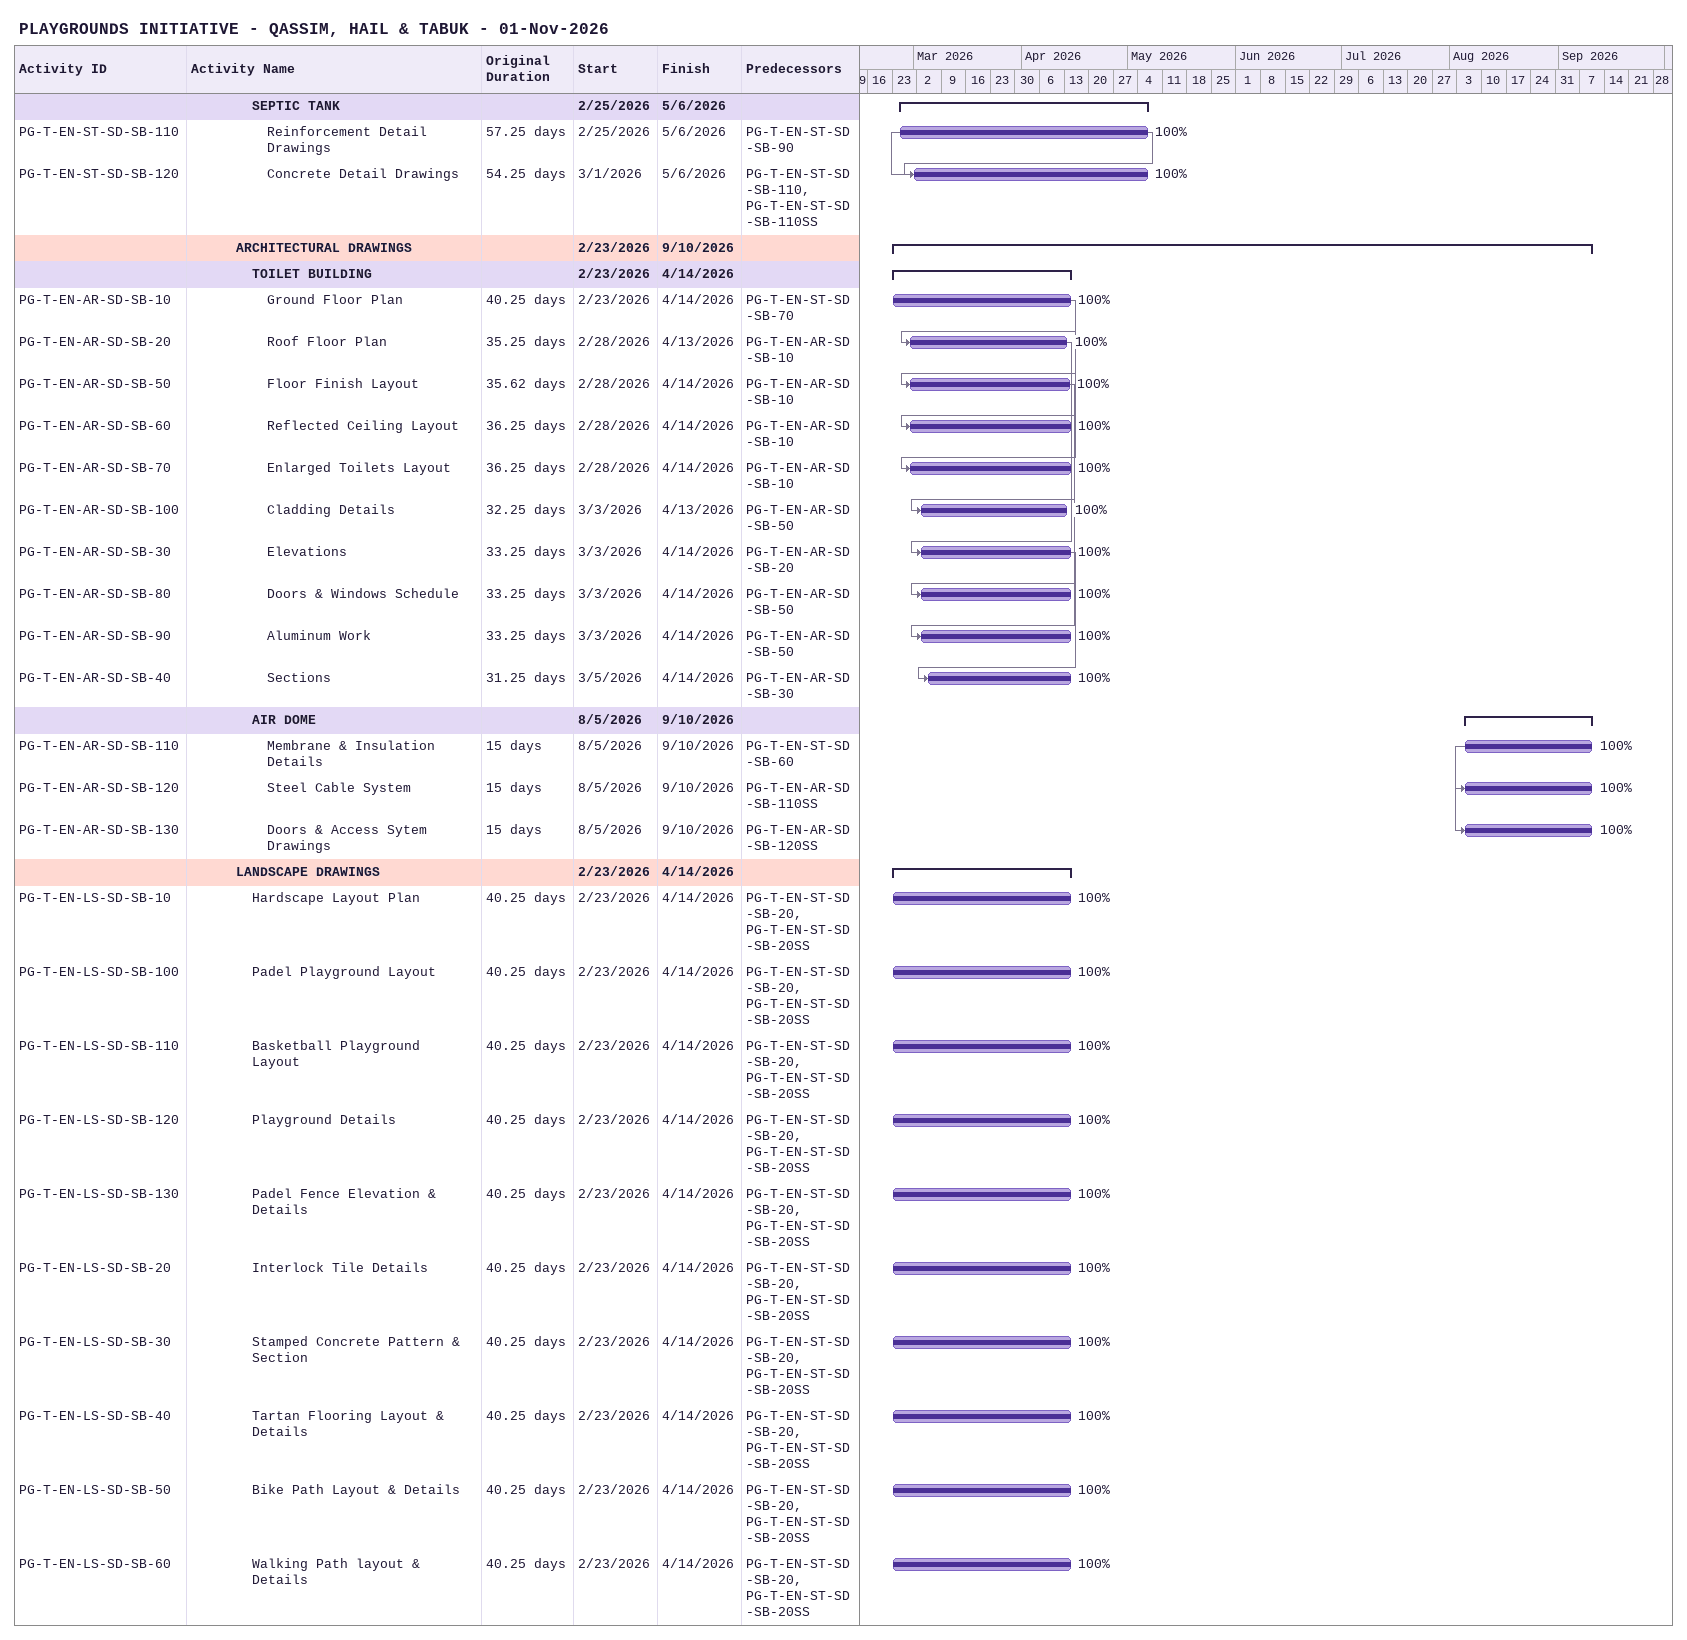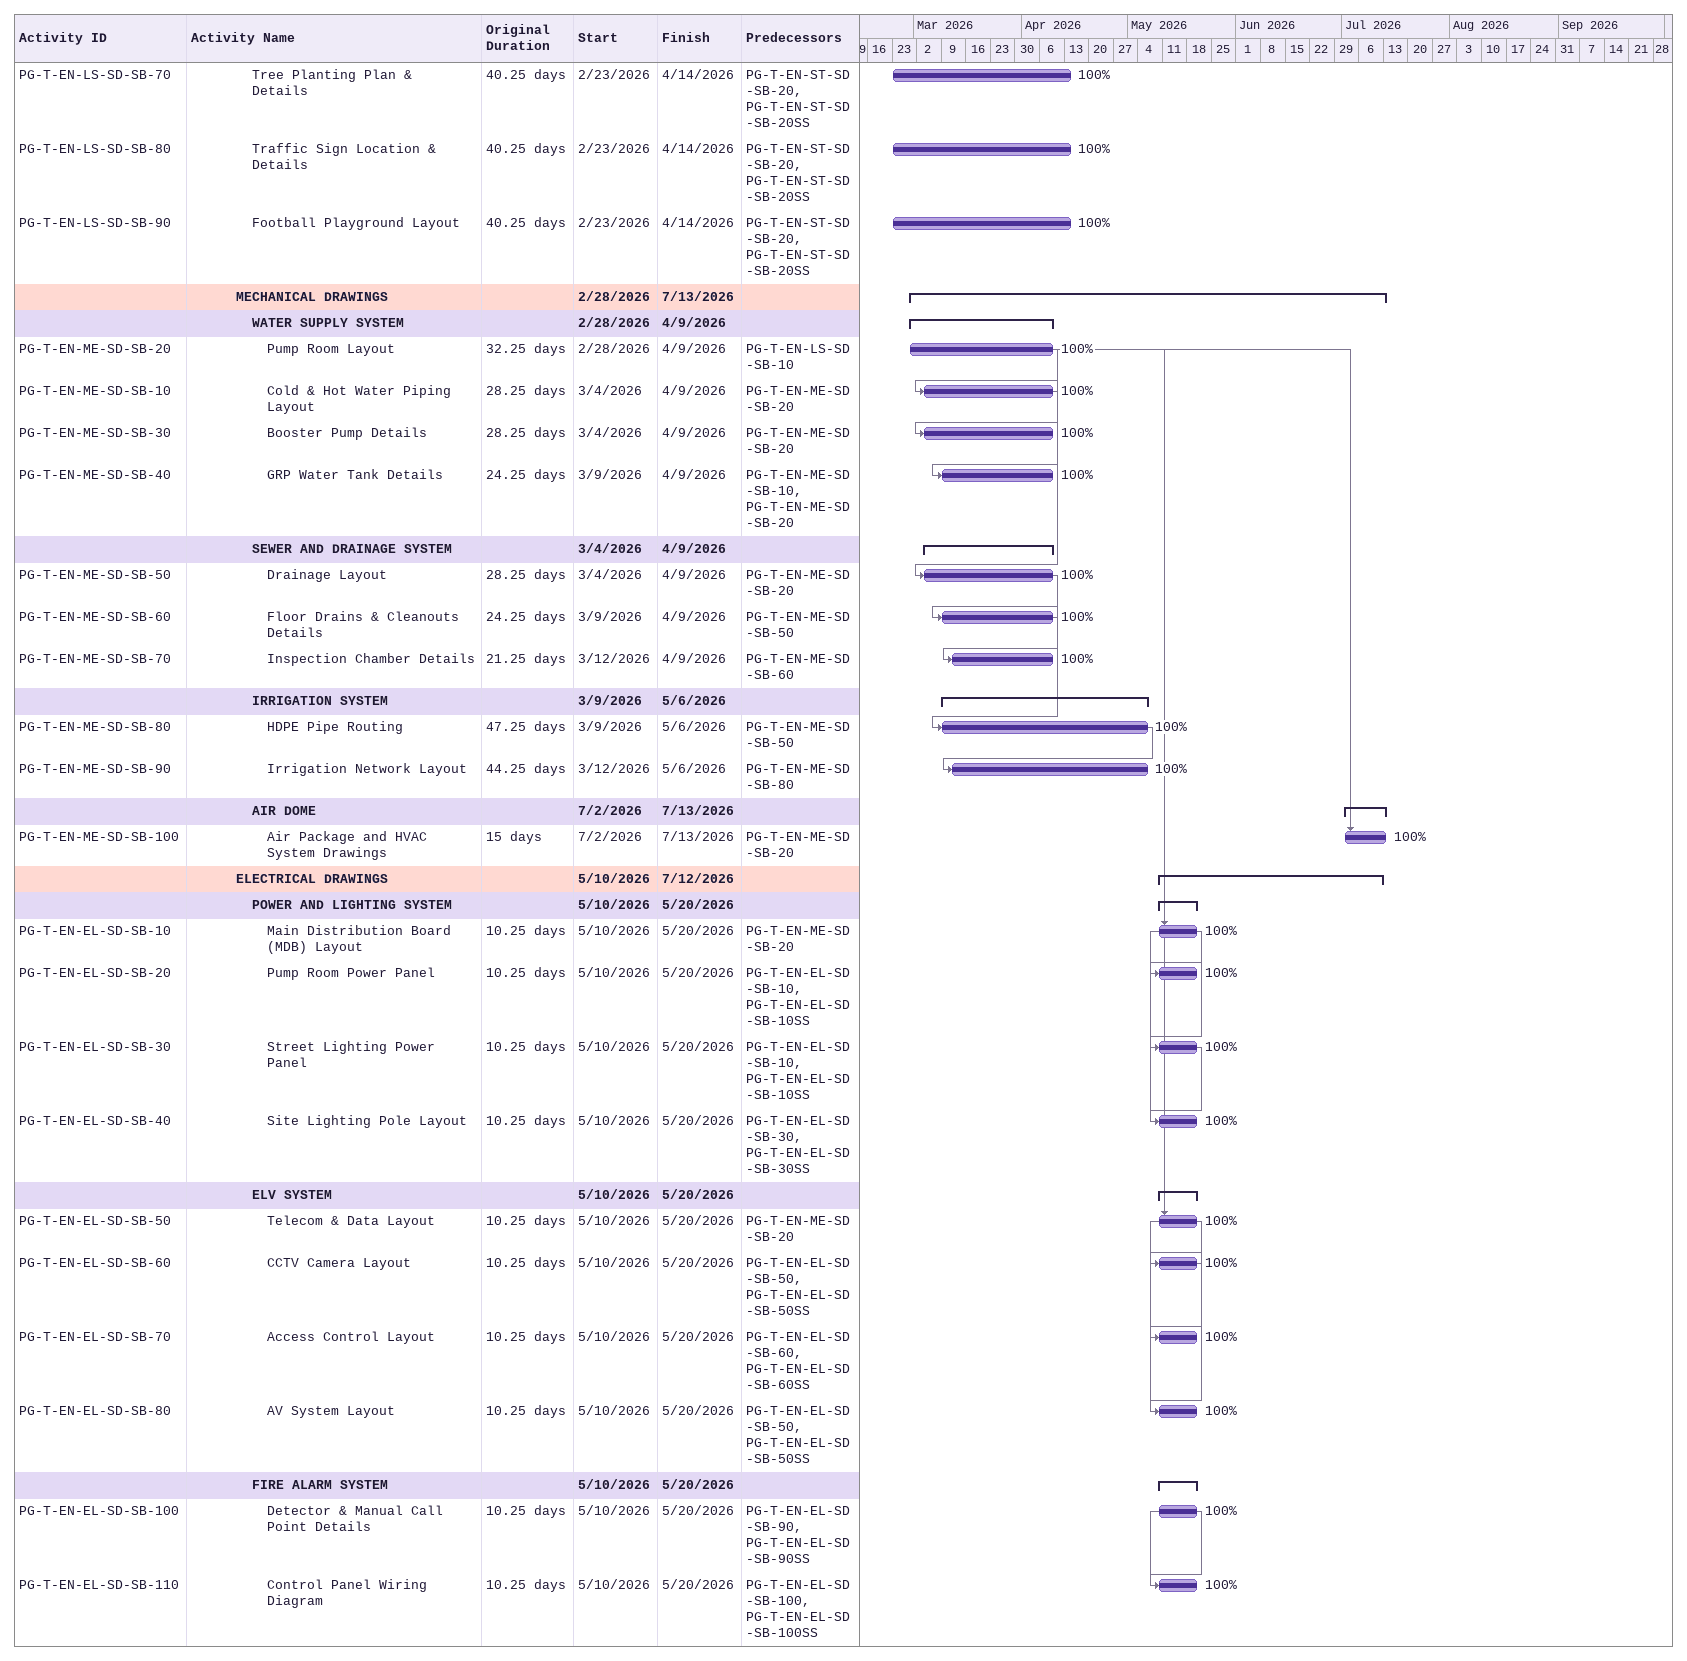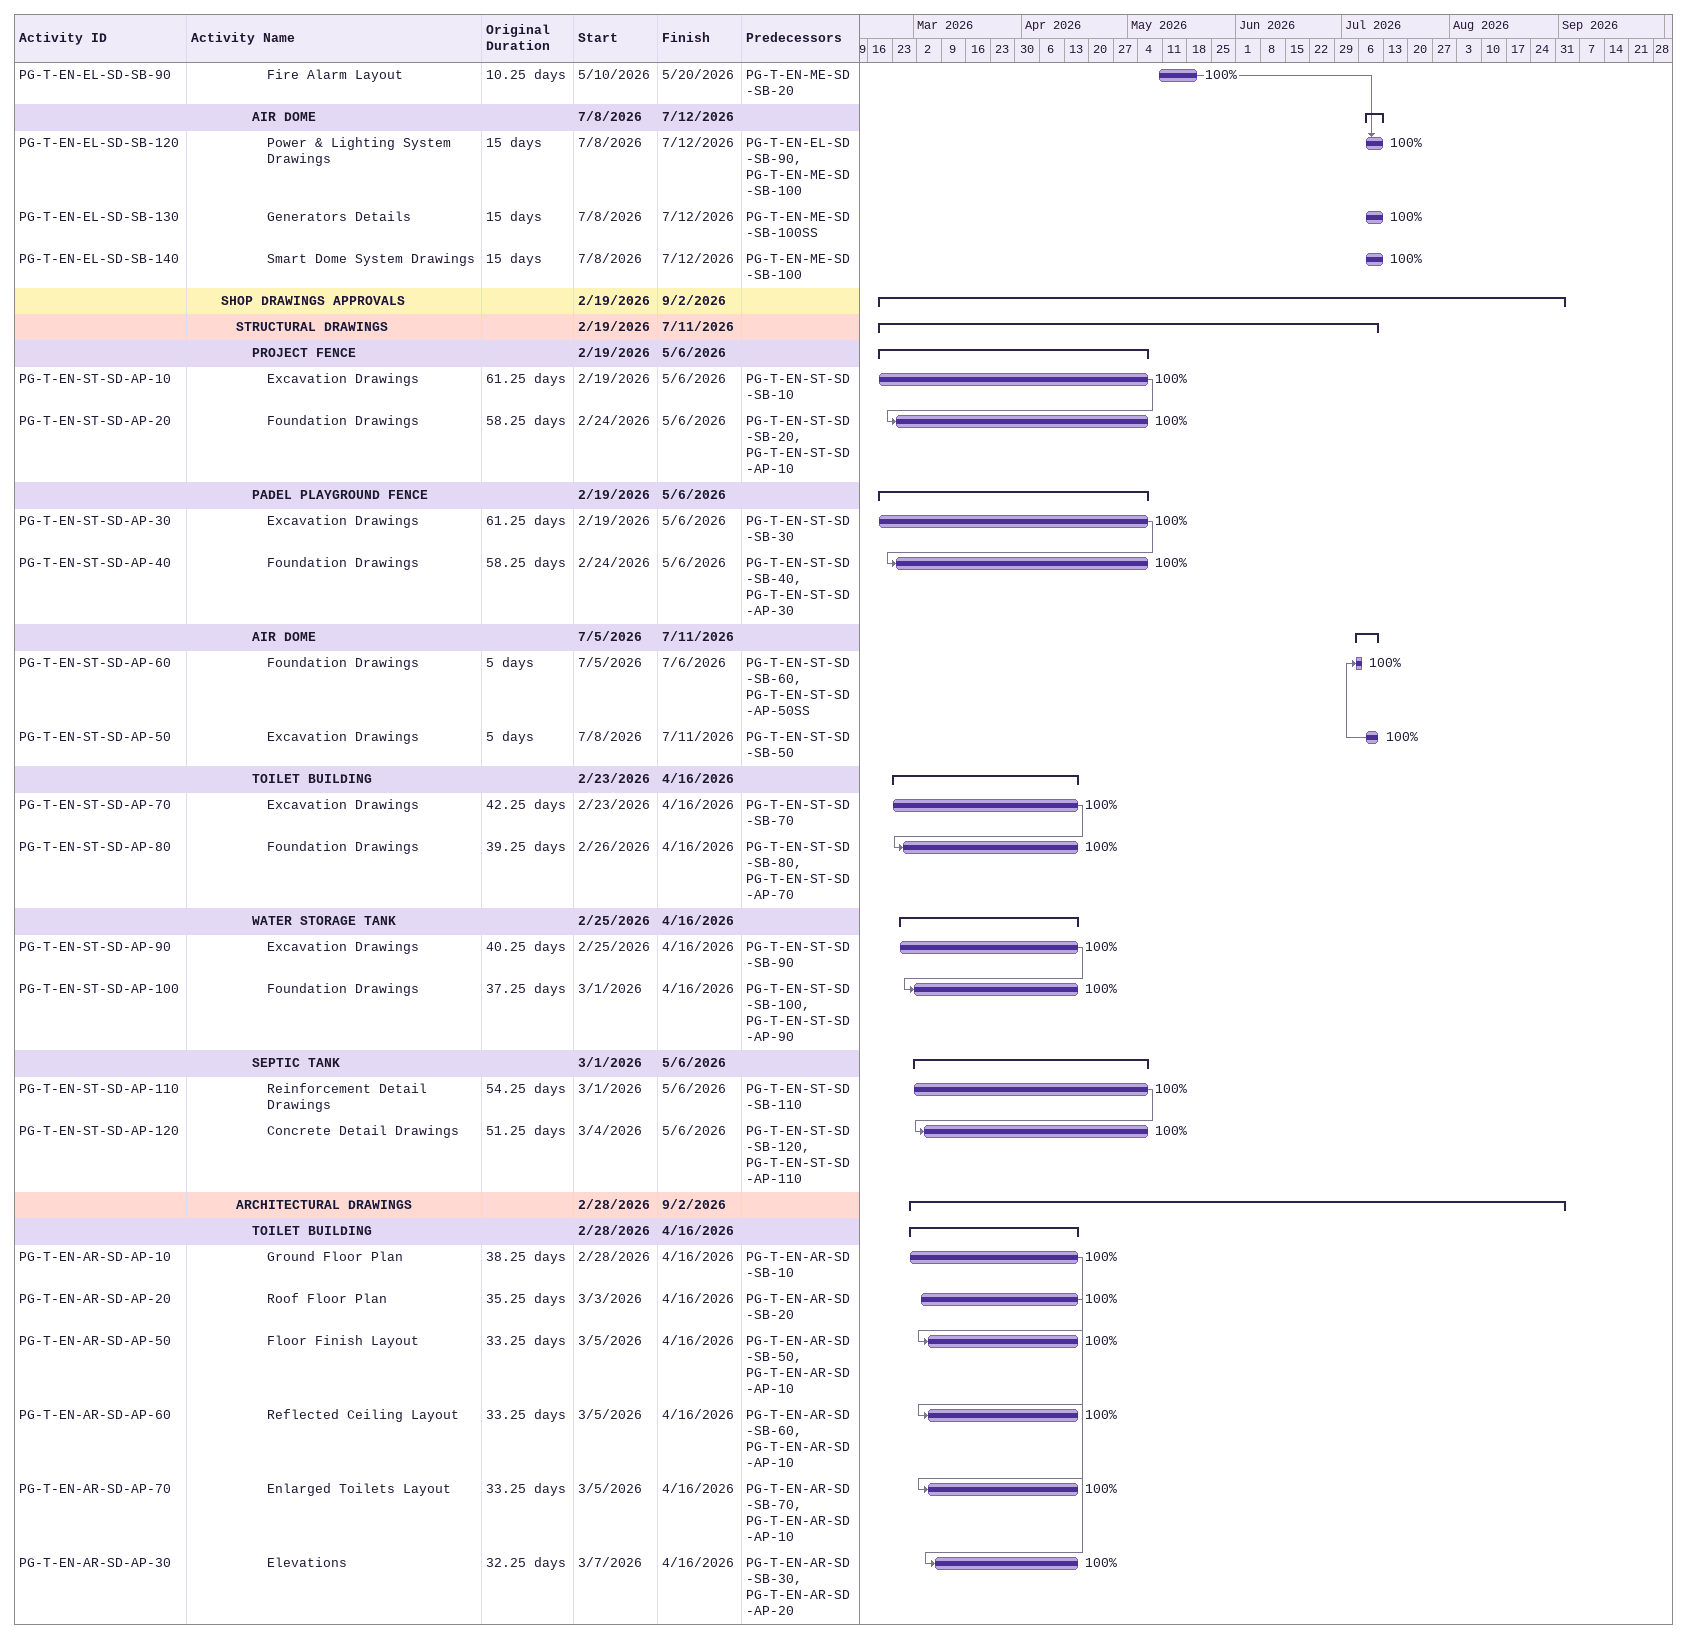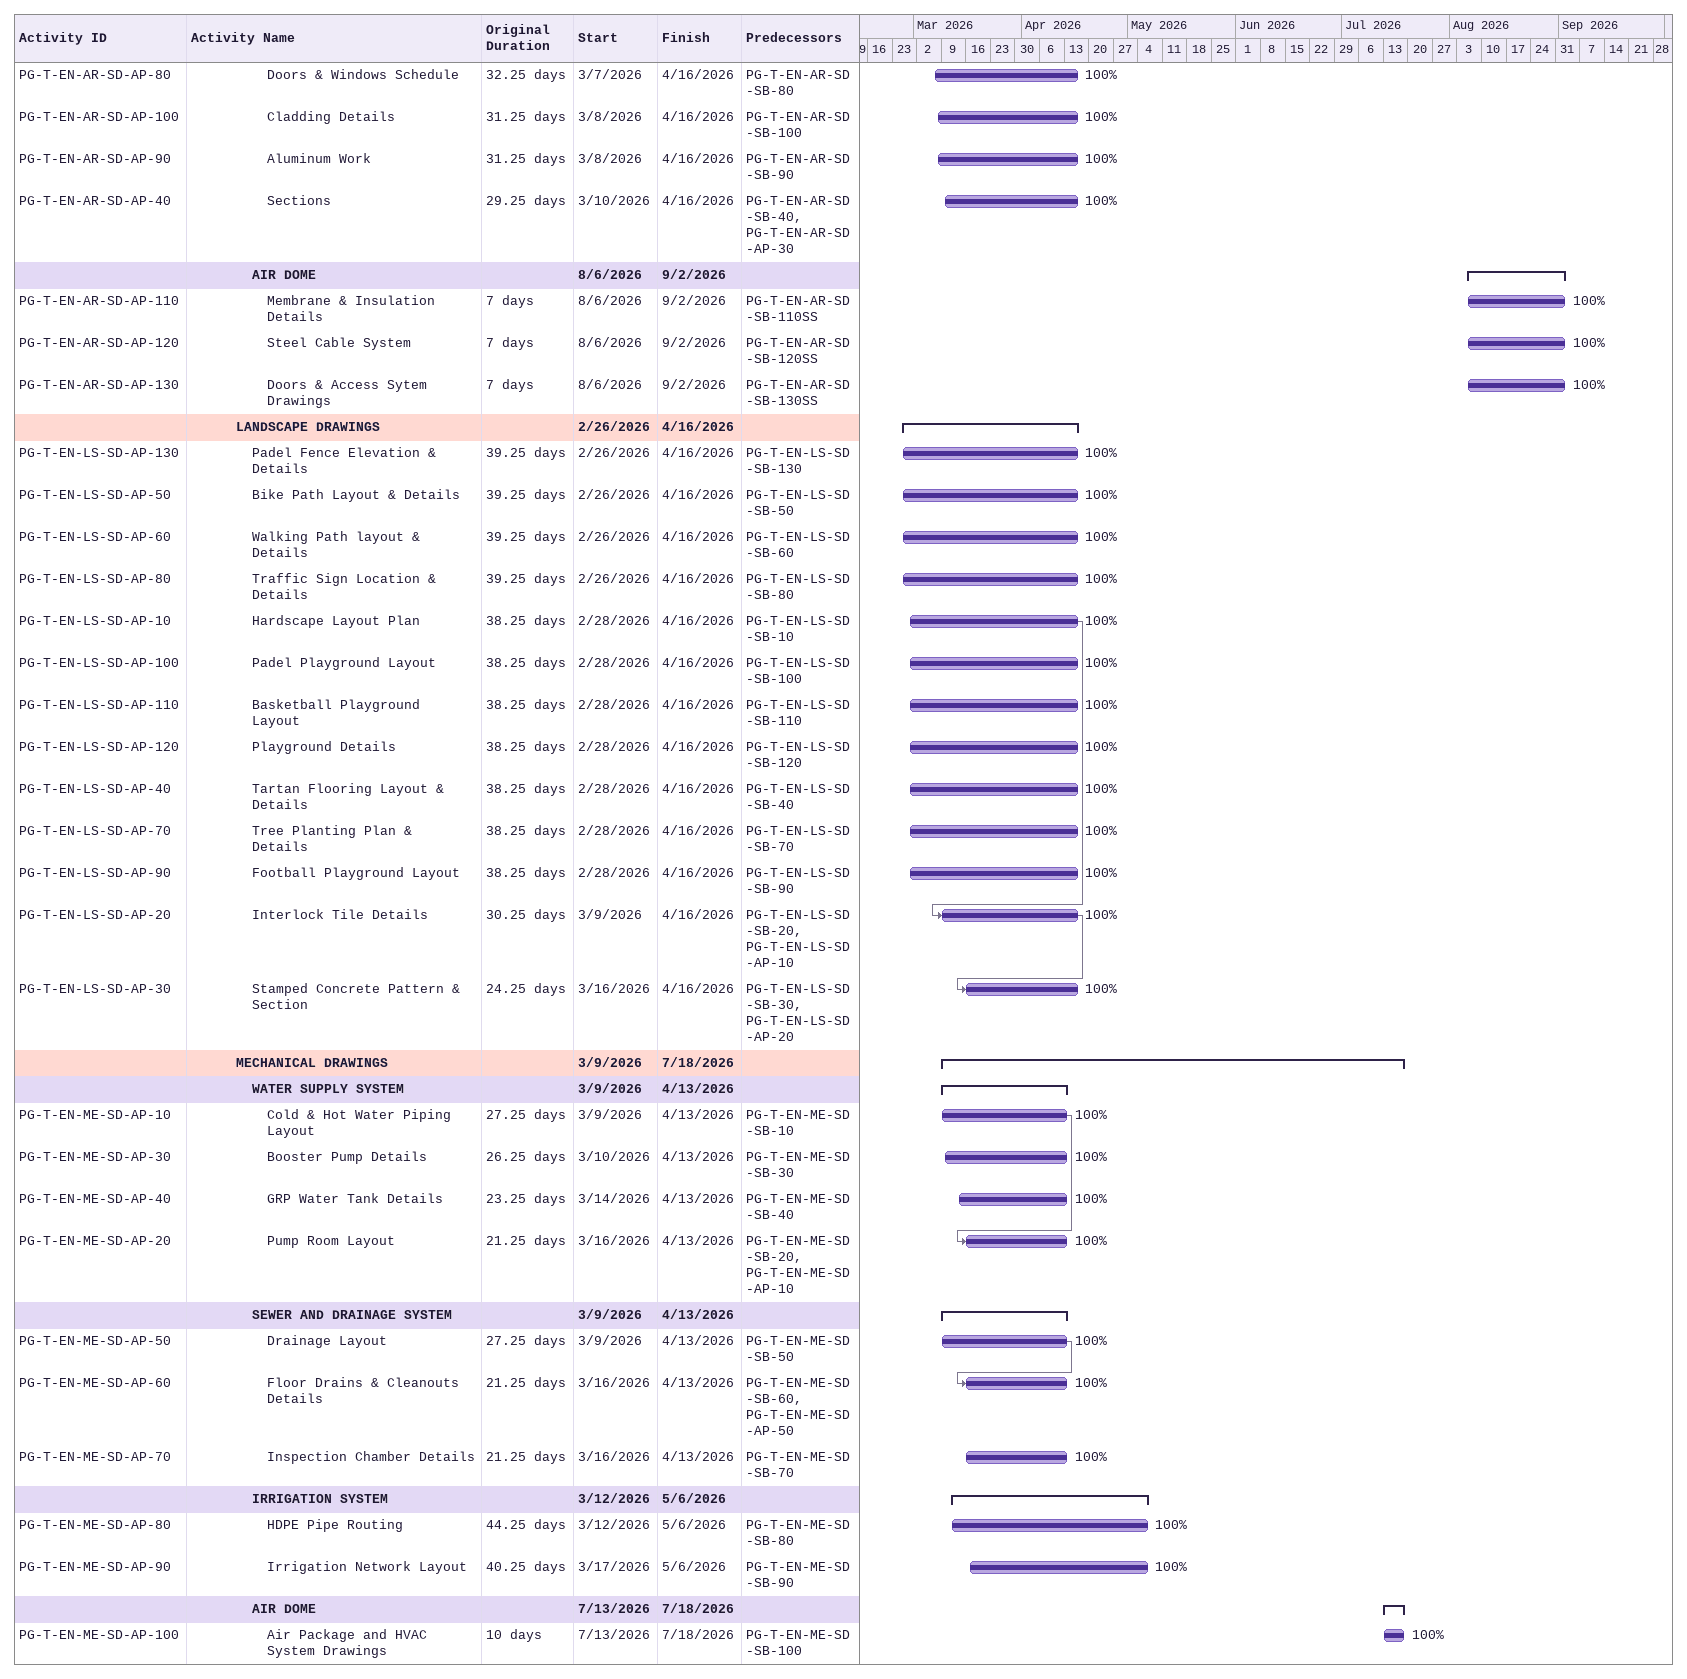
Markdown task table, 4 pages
PLAYGROUNDS INITIATIVE - QASSIM, HAIL & TABUK - 01-Nov-2026

| ID | Level | Task | Original duration | Start | Finish | Predecessors | % complete |
|---|---|---|---|---|---|---|---|
|  | 5 | **SEPTIC TANK** |  | 2026-02-25 | 2026-05-06 |  |  |
| PG-T-EN-ST-SD-SB-110 | 6 | Reinforcement Detail Drawings | 57.25d | 2026-02-25 | 2026-05-06 | PG-T-EN-ST-SD-SB-90 | 100 |
| PG-T-EN-ST-SD-SB-120 | 6 | Concrete Detail Drawings | 54.25d | 2026-03-01 | 2026-05-06 | PG-T-EN-ST-SD-SB-110, PG-T-EN-ST-SD-SB-110SS | 100 |
|  | 4 | **ARCHITECTURAL DRAWINGS** |  | 2026-02-23 | 2026-09-10 |  |  |
|  | 5 | **TOILET BUILDING** |  | 2026-02-23 | 2026-04-14 |  |  |
| PG-T-EN-AR-SD-SB-10 | 6 | Ground Floor Plan | 40.25d | 2026-02-23 | 2026-04-14 | PG-T-EN-ST-SD-SB-70 | 100 |
| PG-T-EN-AR-SD-SB-20 | 6 | Roof Floor Plan | 35.25d | 2026-02-28 | 2026-04-13 | PG-T-EN-AR-SD-SB-10 | 100 |
| PG-T-EN-AR-SD-SB-50 | 6 | Floor Finish Layout | 35.62d | 2026-02-28 | 2026-04-14 | PG-T-EN-AR-SD-SB-10 | 100 |
| PG-T-EN-AR-SD-SB-60 | 6 | Reflected Ceiling Layout | 36.25d | 2026-02-28 | 2026-04-14 | PG-T-EN-AR-SD-SB-10 | 100 |
| PG-T-EN-AR-SD-SB-70 | 6 | Enlarged Toilets Layout | 36.25d | 2026-02-28 | 2026-04-14 | PG-T-EN-AR-SD-SB-10 | 100 |
| PG-T-EN-AR-SD-SB-100 | 6 | Cladding Details | 32.25d | 2026-03-03 | 2026-04-13 | PG-T-EN-AR-SD-SB-50 | 100 |
| PG-T-EN-AR-SD-SB-30 | 6 | Elevations | 33.25d | 2026-03-03 | 2026-04-14 | PG-T-EN-AR-SD-SB-20 | 100 |
| PG-T-EN-AR-SD-SB-80 | 6 | Doors & Windows Schedule | 33.25d | 2026-03-03 | 2026-04-14 | PG-T-EN-AR-SD-SB-50 | 100 |
| PG-T-EN-AR-SD-SB-90 | 6 | Aluminum Work | 33.25d | 2026-03-03 | 2026-04-14 | PG-T-EN-AR-SD-SB-50 | 100 |
| PG-T-EN-AR-SD-SB-40 | 6 | Sections | 31.25d | 2026-03-05 | 2026-04-14 | PG-T-EN-AR-SD-SB-30 | 100 |
|  | 5 | **AIR DOME** |  | 2026-08-05 | 2026-09-10 |  |  |
| PG-T-EN-AR-SD-SB-110 | 6 | Membrane & Insulation Details | 15d | 2026-08-05 | 2026-09-10 | PG-T-EN-ST-SD-SB-60 | 100 |
| PG-T-EN-AR-SD-SB-120 | 6 | Steel Cable System | 15d | 2026-08-05 | 2026-09-10 | PG-T-EN-AR-SD-SB-110SS | 100 |
| PG-T-EN-AR-SD-SB-130 | 6 | Doors & Access Sytem Drawings | 15d | 2026-08-05 | 2026-09-10 | PG-T-EN-AR-SD-SB-120SS | 100 |
|  | 4 | **LANDSCAPE DRAWINGS** |  | 2026-02-23 | 2026-04-14 |  |  |
| PG-T-EN-LS-SD-SB-10 | 5 | Hardscape Layout Plan | 40.25d | 2026-02-23 | 2026-04-14 | PG-T-EN-ST-SD-SB-20, PG-T-EN-ST-SD-SB-20SS | 100 |
| PG-T-EN-LS-SD-SB-100 | 5 | Padel Playground Layout | 40.25d | 2026-02-23 | 2026-04-14 | PG-T-EN-ST-SD-SB-20, PG-T-EN-ST-SD-SB-20SS | 100 |
| PG-T-EN-LS-SD-SB-110 | 5 | Basketball Playground Layout | 40.25d | 2026-02-23 | 2026-04-14 | PG-T-EN-ST-SD-SB-20, PG-T-EN-ST-SD-SB-20SS | 100 |
| PG-T-EN-LS-SD-SB-120 | 5 | Playground Details | 40.25d | 2026-02-23 | 2026-04-14 | PG-T-EN-ST-SD-SB-20, PG-T-EN-ST-SD-SB-20SS | 100 |
| PG-T-EN-LS-SD-SB-130 | 5 | Padel Fence Elevation & Details | 40.25d | 2026-02-23 | 2026-04-14 | PG-T-EN-ST-SD-SB-20, PG-T-EN-ST-SD-SB-20SS | 100 |
| PG-T-EN-LS-SD-SB-20 | 5 | Interlock Tile Details | 40.25d | 2026-02-23 | 2026-04-14 | PG-T-EN-ST-SD-SB-20, PG-T-EN-ST-SD-SB-20SS | 100 |
| PG-T-EN-LS-SD-SB-30 | 5 | Stamped Concrete Pattern & Section | 40.25d | 2026-02-23 | 2026-04-14 | PG-T-EN-ST-SD-SB-20, PG-T-EN-ST-SD-SB-20SS | 100 |
| PG-T-EN-LS-SD-SB-40 | 5 | Tartan Flooring Layout & Details | 40.25d | 2026-02-23 | 2026-04-14 | PG-T-EN-ST-SD-SB-20, PG-T-EN-ST-SD-SB-20SS | 100 |
| PG-T-EN-LS-SD-SB-50 | 5 | Bike Path Layout & Details | 40.25d | 2026-02-23 | 2026-04-14 | PG-T-EN-ST-SD-SB-20, PG-T-EN-ST-SD-SB-20SS | 100 |
| PG-T-EN-LS-SD-SB-60 | 5 | Walking Path layout & Details | 40.25d | 2026-02-23 | 2026-04-14 | PG-T-EN-ST-SD-SB-20, PG-T-EN-ST-SD-SB-20SS | 100 |
| PG-T-EN-LS-SD-SB-70 | 5 | Tree Planting Plan & Details | 40.25d | 2026-02-23 | 2026-04-14 | PG-T-EN-ST-SD-SB-20, PG-T-EN-ST-SD-SB-20SS | 100 |
| PG-T-EN-LS-SD-SB-80 | 5 | Traffic Sign Location & Details | 40.25d | 2026-02-23 | 2026-04-14 | PG-T-EN-ST-SD-SB-20, PG-T-EN-ST-SD-SB-20SS | 100 |
| PG-T-EN-LS-SD-SB-90 | 5 | Football Playground Layout | 40.25d | 2026-02-23 | 2026-04-14 | PG-T-EN-ST-SD-SB-20, PG-T-EN-ST-SD-SB-20SS | 100 |
|  | 4 | **MECHANICAL DRAWINGS** |  | 2026-02-28 | 2026-07-13 |  |  |
|  | 5 | **WATER SUPPLY SYSTEM** |  | 2026-02-28 | 2026-04-09 |  |  |
| PG-T-EN-ME-SD-SB-20 | 6 | Pump Room Layout | 32.25d | 2026-02-28 | 2026-04-09 | PG-T-EN-LS-SD-SB-10 | 100 |
| PG-T-EN-ME-SD-SB-10 | 6 | Cold & Hot Water Piping Layout | 28.25d | 2026-03-04 | 2026-04-09 | PG-T-EN-ME-SD-SB-20 | 100 |
| PG-T-EN-ME-SD-SB-30 | 6 | Booster Pump Details | 28.25d | 2026-03-04 | 2026-04-09 | PG-T-EN-ME-SD-SB-20 | 100 |
| PG-T-EN-ME-SD-SB-40 | 6 | GRP Water Tank Details | 24.25d | 2026-03-09 | 2026-04-09 | PG-T-EN-ME-SD-SB-10, PG-T-EN-ME-SD-SB-20 | 100 |
|  | 5 | **SEWER AND DRAINAGE SYSTEM** |  | 2026-03-04 | 2026-04-09 |  |  |
| PG-T-EN-ME-SD-SB-50 | 6 | Drainage Layout | 28.25d | 2026-03-04 | 2026-04-09 | PG-T-EN-ME-SD-SB-20 | 100 |
| PG-T-EN-ME-SD-SB-60 | 6 | Floor Drains & Cleanouts Details | 24.25d | 2026-03-09 | 2026-04-09 | PG-T-EN-ME-SD-SB-50 | 100 |
| PG-T-EN-ME-SD-SB-70 | 6 | Inspection Chamber Details | 21.25d | 2026-03-12 | 2026-04-09 | PG-T-EN-ME-SD-SB-60 | 100 |
|  | 5 | **IRRIGATION SYSTEM** |  | 2026-03-09 | 2026-05-06 |  |  |
| PG-T-EN-ME-SD-SB-80 | 6 | HDPE Pipe Routing | 47.25d | 2026-03-09 | 2026-05-06 | PG-T-EN-ME-SD-SB-50 | 100 |
| PG-T-EN-ME-SD-SB-90 | 6 | Irrigation Network Layout | 44.25d | 2026-03-12 | 2026-05-06 | PG-T-EN-ME-SD-SB-80 | 100 |
|  | 5 | **AIR DOME** |  | 2026-07-02 | 2026-07-13 |  |  |
| PG-T-EN-ME-SD-SB-100 | 6 | Air Package and HVAC System Drawings | 15d | 2026-07-02 | 2026-07-13 | PG-T-EN-ME-SD-SB-20 | 100 |
|  | 4 | **ELECTRICAL DRAWINGS** |  | 2026-05-10 | 2026-07-12 |  |  |
|  | 5 | **POWER AND LIGHTING SYSTEM** |  | 2026-05-10 | 2026-05-20 |  |  |
| PG-T-EN-EL-SD-SB-10 | 6 | Main Distribution Board (MDB) Layout | 10.25d | 2026-05-10 | 2026-05-20 | PG-T-EN-ME-SD-SB-20 | 100 |
| PG-T-EN-EL-SD-SB-20 | 6 | Pump Room Power Panel | 10.25d | 2026-05-10 | 2026-05-20 | PG-T-EN-EL-SD-SB-10, PG-T-EN-EL-SD-SB-10SS | 100 |
| PG-T-EN-EL-SD-SB-30 | 6 | Street Lighting Power Panel | 10.25d | 2026-05-10 | 2026-05-20 | PG-T-EN-EL-SD-SB-10, PG-T-EN-EL-SD-SB-10SS | 100 |
| PG-T-EN-EL-SD-SB-40 | 6 | Site Lighting Pole Layout | 10.25d | 2026-05-10 | 2026-05-20 | PG-T-EN-EL-SD-SB-30, PG-T-EN-EL-SD-SB-30SS | 100 |
|  | 5 | **ELV SYSTEM** |  | 2026-05-10 | 2026-05-20 |  |  |
| PG-T-EN-EL-SD-SB-50 | 6 | Telecom & Data Layout | 10.25d | 2026-05-10 | 2026-05-20 | PG-T-EN-ME-SD-SB-20 | 100 |
| PG-T-EN-EL-SD-SB-60 | 6 | CCTV Camera Layout | 10.25d | 2026-05-10 | 2026-05-20 | PG-T-EN-EL-SD-SB-50, PG-T-EN-EL-SD-SB-50SS | 100 |
| PG-T-EN-EL-SD-SB-70 | 6 | Access Control Layout | 10.25d | 2026-05-10 | 2026-05-20 | PG-T-EN-EL-SD-SB-60, PG-T-EN-EL-SD-SB-60SS | 100 |
| PG-T-EN-EL-SD-SB-80 | 6 | AV System Layout | 10.25d | 2026-05-10 | 2026-05-20 | PG-T-EN-EL-SD-SB-50, PG-T-EN-EL-SD-SB-50SS | 100 |
|  | 5 | **FIRE ALARM SYSTEM** |  | 2026-05-10 | 2026-05-20 |  |  |
| PG-T-EN-EL-SD-SB-100 | 6 | Detector & Manual Call Point Details | 10.25d | 2026-05-10 | 2026-05-20 | PG-T-EN-EL-SD-SB-90, PG-T-EN-EL-SD-SB-90SS | 100 |
| PG-T-EN-EL-SD-SB-110 | 6 | Control Panel Wiring Diagram | 10.25d | 2026-05-10 | 2026-05-20 | PG-T-EN-EL-SD-SB-100, PG-T-EN-EL-SD-SB-100SS | 100 |
| PG-T-EN-EL-SD-SB-90 | 6 | Fire Alarm Layout | 10.25d | 2026-05-10 | 2026-05-20 | PG-T-EN-ME-SD-SB-20 | 100 |
|  | 5 | **AIR DOME** |  | 2026-07-08 | 2026-07-12 |  |  |
| PG-T-EN-EL-SD-SB-120 | 6 | Power & Lighting System Drawings | 15d | 2026-07-08 | 2026-07-12 | PG-T-EN-EL-SD-SB-90, PG-T-EN-ME-SD-SB-100 | 100 |
| PG-T-EN-EL-SD-SB-130 | 6 | Generators Details | 15d | 2026-07-08 | 2026-07-12 | PG-T-EN-ME-SD-SB-100SS | 100 |
| PG-T-EN-EL-SD-SB-140 | 6 | Smart Dome System Drawings | 15d | 2026-07-08 | 2026-07-12 | PG-T-EN-ME-SD-SB-100 | 100 |
|  | 3 | **SHOP DRAWINGS APPROVALS** |  | 2026-02-19 | 2026-09-02 |  |  |
|  | 4 | **STRUCTURAL DRAWINGS** |  | 2026-02-19 | 2026-07-11 |  |  |
|  | 5 | **PROJECT FENCE** |  | 2026-02-19 | 2026-05-06 |  |  |
| PG-T-EN-ST-SD-AP-10 | 6 | Excavation Drawings | 61.25d | 2026-02-19 | 2026-05-06 | PG-T-EN-ST-SD-SB-10 | 100 |
| PG-T-EN-ST-SD-AP-20 | 6 | Foundation Drawings | 58.25d | 2026-02-24 | 2026-05-06 | PG-T-EN-ST-SD-SB-20, PG-T-EN-ST-SD-AP-10 | 100 |
|  | 5 | **PADEL PLAYGROUND FENCE** |  | 2026-02-19 | 2026-05-06 |  |  |
| PG-T-EN-ST-SD-AP-30 | 6 | Excavation Drawings | 61.25d | 2026-02-19 | 2026-05-06 | PG-T-EN-ST-SD-SB-30 | 100 |
| PG-T-EN-ST-SD-AP-40 | 6 | Foundation Drawings | 58.25d | 2026-02-24 | 2026-05-06 | PG-T-EN-ST-SD-SB-40, PG-T-EN-ST-SD-AP-30 | 100 |
|  | 5 | **AIR DOME** |  | 2026-07-05 | 2026-07-11 |  |  |
| PG-T-EN-ST-SD-AP-60 | 6 | Foundation Drawings | 5d | 2026-07-05 | 2026-07-06 | PG-T-EN-ST-SD-SB-60, PG-T-EN-ST-SD-AP-50SS | 100 |
| PG-T-EN-ST-SD-AP-50 | 6 | Excavation Drawings | 5d | 2026-07-08 | 2026-07-11 | PG-T-EN-ST-SD-SB-50 | 100 |
|  | 5 | **TOILET BUILDING** |  | 2026-02-23 | 2026-04-16 |  |  |
| PG-T-EN-ST-SD-AP-70 | 6 | Excavation Drawings | 42.25d | 2026-02-23 | 2026-04-16 | PG-T-EN-ST-SD-SB-70 | 100 |
| PG-T-EN-ST-SD-AP-80 | 6 | Foundation Drawings | 39.25d | 2026-02-26 | 2026-04-16 | PG-T-EN-ST-SD-SB-80, PG-T-EN-ST-SD-AP-70 | 100 |
|  | 5 | **WATER STORAGE TANK** |  | 2026-02-25 | 2026-04-16 |  |  |
| PG-T-EN-ST-SD-AP-90 | 6 | Excavation Drawings | 40.25d | 2026-02-25 | 2026-04-16 | PG-T-EN-ST-SD-SB-90 | 100 |
| PG-T-EN-ST-SD-AP-100 | 6 | Foundation Drawings | 37.25d | 2026-03-01 | 2026-04-16 | PG-T-EN-ST-SD-SB-100, PG-T-EN-ST-SD-AP-90 | 100 |
|  | 5 | **SEPTIC TANK** |  | 2026-03-01 | 2026-05-06 |  |  |
| PG-T-EN-ST-SD-AP-110 | 6 | Reinforcement Detail Drawings | 54.25d | 2026-03-01 | 2026-05-06 | PG-T-EN-ST-SD-SB-110 | 100 |
| PG-T-EN-ST-SD-AP-120 | 6 | Concrete Detail Drawings | 51.25d | 2026-03-04 | 2026-05-06 | PG-T-EN-ST-SD-SB-120, PG-T-EN-ST-SD-AP-110 | 100 |
|  | 4 | **ARCHITECTURAL DRAWINGS** |  | 2026-02-28 | 2026-09-02 |  |  |
|  | 5 | **TOILET BUILDING** |  | 2026-02-28 | 2026-04-16 |  |  |
| PG-T-EN-AR-SD-AP-10 | 6 | Ground Floor Plan | 38.25d | 2026-02-28 | 2026-04-16 | PG-T-EN-AR-SD-SB-10 | 100 |
| PG-T-EN-AR-SD-AP-20 | 6 | Roof Floor Plan | 35.25d | 2026-03-03 | 2026-04-16 | PG-T-EN-AR-SD-SB-20 | 100 |
| PG-T-EN-AR-SD-AP-50 | 6 | Floor Finish Layout | 33.25d | 2026-03-05 | 2026-04-16 | PG-T-EN-AR-SD-SB-50, PG-T-EN-AR-SD-AP-10 | 100 |
| PG-T-EN-AR-SD-AP-60 | 6 | Reflected Ceiling Layout | 33.25d | 2026-03-05 | 2026-04-16 | PG-T-EN-AR-SD-SB-60, PG-T-EN-AR-SD-AP-10 | 100 |
| PG-T-EN-AR-SD-AP-70 | 6 | Enlarged Toilets Layout | 33.25d | 2026-03-05 | 2026-04-16 | PG-T-EN-AR-SD-SB-70, PG-T-EN-AR-SD-AP-10 | 100 |
| PG-T-EN-AR-SD-AP-30 | 6 | Elevations | 32.25d | 2026-03-07 | 2026-04-16 | PG-T-EN-AR-SD-SB-30, PG-T-EN-AR-SD-AP-20 | 100 |
| PG-T-EN-AR-SD-AP-80 | 6 | Doors & Windows Schedule | 32.25d | 2026-03-07 | 2026-04-16 | PG-T-EN-AR-SD-SB-80 | 100 |
| PG-T-EN-AR-SD-AP-100 | 6 | Cladding Details | 31.25d | 2026-03-08 | 2026-04-16 | PG-T-EN-AR-SD-SB-100 | 100 |
| PG-T-EN-AR-SD-AP-90 | 6 | Aluminum Work | 31.25d | 2026-03-08 | 2026-04-16 | PG-T-EN-AR-SD-SB-90 | 100 |
| PG-T-EN-AR-SD-AP-40 | 6 | Sections | 29.25d | 2026-03-10 | 2026-04-16 | PG-T-EN-AR-SD-SB-40, PG-T-EN-AR-SD-AP-30 | 100 |
|  | 5 | **AIR DOME** |  | 2026-08-06 | 2026-09-02 |  |  |
| PG-T-EN-AR-SD-AP-110 | 6 | Membrane & Insulation Details | 7d | 2026-08-06 | 2026-09-02 | PG-T-EN-AR-SD-SB-110SS | 100 |
| PG-T-EN-AR-SD-AP-120 | 6 | Steel Cable System | 7d | 2026-08-06 | 2026-09-02 | PG-T-EN-AR-SD-SB-120SS | 100 |
| PG-T-EN-AR-SD-AP-130 | 6 | Doors & Access Sytem Drawings | 7d | 2026-08-06 | 2026-09-02 | PG-T-EN-AR-SD-SB-130SS | 100 |
|  | 4 | **LANDSCAPE DRAWINGS** |  | 2026-02-26 | 2026-04-16 |  |  |
| PG-T-EN-LS-SD-AP-130 | 5 | Padel Fence Elevation & Details | 39.25d | 2026-02-26 | 2026-04-16 | PG-T-EN-LS-SD-SB-130 | 100 |
| PG-T-EN-LS-SD-AP-50 | 5 | Bike Path Layout & Details | 39.25d | 2026-02-26 | 2026-04-16 | PG-T-EN-LS-SD-SB-50 | 100 |
| PG-T-EN-LS-SD-AP-60 | 5 | Walking Path layout & Details | 39.25d | 2026-02-26 | 2026-04-16 | PG-T-EN-LS-SD-SB-60 | 100 |
| PG-T-EN-LS-SD-AP-80 | 5 | Traffic Sign Location & Details | 39.25d | 2026-02-26 | 2026-04-16 | PG-T-EN-LS-SD-SB-80 | 100 |
| PG-T-EN-LS-SD-AP-10 | 5 | Hardscape Layout Plan | 38.25d | 2026-02-28 | 2026-04-16 | PG-T-EN-LS-SD-SB-10 | 100 |
| PG-T-EN-LS-SD-AP-100 | 5 | Padel Playground Layout | 38.25d | 2026-02-28 | 2026-04-16 | PG-T-EN-LS-SD-SB-100 | 100 |
| PG-T-EN-LS-SD-AP-110 | 5 | Basketball Playground Layout | 38.25d | 2026-02-28 | 2026-04-16 | PG-T-EN-LS-SD-SB-110 | 100 |
| PG-T-EN-LS-SD-AP-120 | 5 | Playground Details | 38.25d | 2026-02-28 | 2026-04-16 | PG-T-EN-LS-SD-SB-120 | 100 |
| PG-T-EN-LS-SD-AP-40 | 5 | Tartan Flooring Layout & Details | 38.25d | 2026-02-28 | 2026-04-16 | PG-T-EN-LS-SD-SB-40 | 100 |
| PG-T-EN-LS-SD-AP-70 | 5 | Tree Planting Plan & Details | 38.25d | 2026-02-28 | 2026-04-16 | PG-T-EN-LS-SD-SB-70 | 100 |
| PG-T-EN-LS-SD-AP-90 | 5 | Football Playground Layout | 38.25d | 2026-02-28 | 2026-04-16 | PG-T-EN-LS-SD-SB-90 | 100 |
| PG-T-EN-LS-SD-AP-20 | 5 | Interlock Tile Details | 30.25d | 2026-03-09 | 2026-04-16 | PG-T-EN-LS-SD-SB-20, PG-T-EN-LS-SD-AP-10 | 100 |
| PG-T-EN-LS-SD-AP-30 | 5 | Stamped Concrete Pattern & Section | 24.25d | 2026-03-16 | 2026-04-16 | PG-T-EN-LS-SD-SB-30, PG-T-EN-LS-SD-AP-20 | 100 |
|  | 4 | **MECHANICAL DRAWINGS** |  | 2026-03-09 | 2026-07-18 |  |  |
|  | 5 | **WATER SUPPLY SYSTEM** |  | 2026-03-09 | 2026-04-13 |  |  |
| PG-T-EN-ME-SD-AP-10 | 6 | Cold & Hot Water Piping Layout | 27.25d | 2026-03-09 | 2026-04-13 | PG-T-EN-ME-SD-SB-10 | 100 |
| PG-T-EN-ME-SD-AP-30 | 6 | Booster Pump Details | 26.25d | 2026-03-10 | 2026-04-13 | PG-T-EN-ME-SD-SB-30 | 100 |
| PG-T-EN-ME-SD-AP-40 | 6 | GRP Water Tank Details | 23.25d | 2026-03-14 | 2026-04-13 | PG-T-EN-ME-SD-SB-40 | 100 |
| PG-T-EN-ME-SD-AP-20 | 6 | Pump Room Layout | 21.25d | 2026-03-16 | 2026-04-13 | PG-T-EN-ME-SD-SB-20, PG-T-EN-ME-SD-AP-10 | 100 |
|  | 5 | **SEWER AND DRAINAGE SYSTEM** |  | 2026-03-09 | 2026-04-13 |  |  |
| PG-T-EN-ME-SD-AP-50 | 6 | Drainage Layout | 27.25d | 2026-03-09 | 2026-04-13 | PG-T-EN-ME-SD-SB-50 | 100 |
| PG-T-EN-ME-SD-AP-60 | 6 | Floor Drains & Cleanouts Details | 21.25d | 2026-03-16 | 2026-04-13 | PG-T-EN-ME-SD-SB-60, PG-T-EN-ME-SD-AP-50 | 100 |
| PG-T-EN-ME-SD-AP-70 | 6 | Inspection Chamber Details | 21.25d | 2026-03-16 | 2026-04-13 | PG-T-EN-ME-SD-SB-70 | 100 |
|  | 5 | **IRRIGATION SYSTEM** |  | 2026-03-12 | 2026-05-06 |  |  |
| PG-T-EN-ME-SD-AP-80 | 6 | HDPE Pipe Routing | 44.25d | 2026-03-12 | 2026-05-06 | PG-T-EN-ME-SD-SB-80 | 100 |
| PG-T-EN-ME-SD-AP-90 | 6 | Irrigation Network Layout | 40.25d | 2026-03-17 | 2026-05-06 | PG-T-EN-ME-SD-SB-90 | 100 |
|  | 5 | **AIR DOME** |  | 2026-07-13 | 2026-07-18 |  |  |
| PG-T-EN-ME-SD-AP-100 | 6 | Air Package and HVAC System Drawings | 10d | 2026-07-13 | 2026-07-18 | PG-T-EN-ME-SD-SB-100 | 100 |
